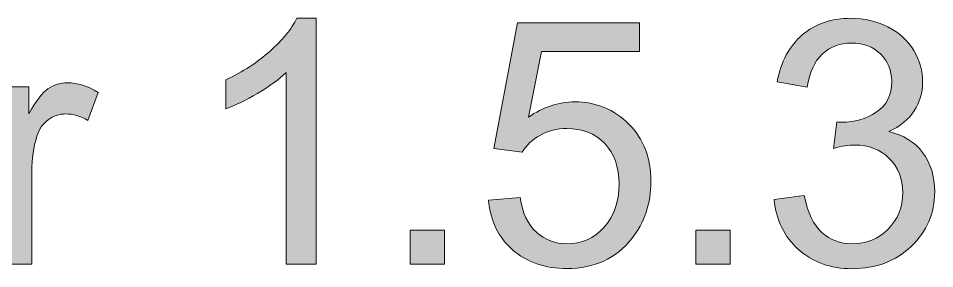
# Model space of a CAD drawing. Header units: inches. Extents: x 0.2 to 13, y -17.3 to -0.1.
# Drawn here: x 2.0024 to 2.4484, y -0.4679 to -0.346 of the extents above; entities that cross this region are included whole.
import ezdxf

# ---------------------------------------------------------------- set-up
doc = ezdxf.new("R2010")
doc.units = ezdxf.units.IN
doc.header["$MEASUREMENT"] = 0
doc.layers.add('Layer 1', color=7, linetype='Continuous')

# ---------------------------------------------------------------- blocks, each defined once
blk = doc.blocks.new('block 3')
at = {"layer": 'Layer 1', "true_color": 0xffffff}
h = blk.add_hatch(color=7, dxfattribs=at)
h.dxf.hatch_style = 2
edge = h.paths.add_edge_path()
edge.add_spline(control_points=[(2.14739, -0.46581), (2.14739, -0.46581), (2.13274, -0.46581), (2.13274, -0.46581), (2.13274, -0.46581), (2.13274, -0.37247), (2.13274, -0.37247), (2.12922, -0.37583), (2.12459, -0.3792), (2.11887, -0.38256), (2.11315, -0.38593), (2.10801, -0.38845), (2.10345, -0.39013), (2.10345, -0.39013), (2.10345, -0.37597), (2.10345, -0.37597), (2.11164, -0.37212), (2.1188, -0.36745), (2.12493, -0.36197), (2.13106, -0.35649), (2.1354, -0.35118), (2.13795, -0.34602), (2.13795, -0.34602), (2.14739, -0.34602), (2.14739, -0.34602), (2.14739, -0.34602), (2.14739, -0.46581), (2.14739, -0.46581)], knot_values=[0, 0, 0, 0, 1, 1, 1, 2, 2, 2, 3, 3, 3, 4, 4, 4, 5, 5, 5, 6, 6, 6, 7, 7, 7, 8, 8, 8, 9, 9, 9, 9], degree=3, periodic=1)
h = blk.add_hatch(color=7, dxfattribs=at)
h.dxf.hatch_style = 2
edge = h.paths.add_edge_path()
edge.add_spline(control_points=[(2.37029, -0.43432), (2.37029, -0.43432), (2.38494, -0.43237), (2.38494, -0.43237), (2.38662, -0.44067), (2.38949, -0.44665), (2.39353, -0.45031), (2.39757, -0.45397), (2.40249, -0.4558), (2.4083, -0.4558), (2.41519, -0.4558), (2.42101, -0.45342), (2.42575, -0.44864), (2.4305, -0.44387), (2.43287, -0.43795), (2.43287, -0.4309), (2.43287, -0.42417), (2.43068, -0.41863), (2.42628, -0.41426), (2.42189, -0.40989), (2.4163, -0.40771), (2.40952, -0.40771), (2.40675, -0.40771), (2.40331, -0.40825), (2.39918, -0.40934), (2.39918, -0.40934), (2.40081, -0.39648), (2.40081, -0.39648), (2.40179, -0.39659), (2.40257, -0.39664), (2.40317, -0.39664), (2.40941, -0.39664), (2.41503, -0.39501), (2.42002, -0.39176), (2.42501, -0.3885), (2.4275, -0.38348), (2.4275, -0.3767), (2.4275, -0.37133), (2.42569, -0.36688), (2.42205, -0.36336), (2.41842, -0.35983), (2.41372, -0.35807), (2.40797, -0.35807), (2.40228, -0.35807), (2.39753, -0.35986), (2.39373, -0.36344), (2.38993, -0.36702), (2.38749, -0.37239), (2.38641, -0.37955), (2.38641, -0.37955), (2.37176, -0.37695), (2.37176, -0.37695), (2.37355, -0.36713), (2.37762, -0.35952), (2.38397, -0.35412), (2.39031, -0.34872), (2.39821, -0.34602), (2.40765, -0.34602), (2.41416, -0.34602), (2.42015, -0.34742), (2.42563, -0.35021), (2.43111, -0.35301), (2.4353, -0.35682), (2.43821, -0.36165), (2.44111, -0.36648), (2.44256, -0.3716), (2.44256, -0.37703), (2.44256, -0.38218), (2.44118, -0.38687), (2.43841, -0.39111), (2.43564, -0.39534), (2.43155, -0.3987), (2.42612, -0.4012), (2.43317, -0.40283), (2.43865, -0.4062), (2.44256, -0.41133), (2.44647, -0.41646), (2.44842, -0.42287), (2.44842, -0.43058), (2.44842, -0.44099), (2.44462, -0.44982), (2.43703, -0.45707), (2.42943, -0.46431), (2.41983, -0.46793), (2.40822, -0.46793), (2.39775, -0.46793), (2.38905, -0.46481), (2.38213, -0.45857), (2.37522, -0.45233), (2.37127, -0.44425), (2.37029, -0.43432)], knot_values=[0, 0, 0, 0, 1, 1, 1, 2, 2, 2, 3, 3, 3, 4, 4, 4, 5, 5, 5, 6, 6, 6, 7, 7, 7, 8, 8, 8, 9, 9, 9, 10, 10, 10, 11, 11, 11, 12, 12, 12, 13, 13, 13, 14, 14, 14, 15, 15, 15, 16, 16, 16, 17, 17, 17, 18, 18, 18, 19, 19, 19, 20, 20, 20, 21, 21, 21, 22, 22, 22, 23, 23, 23, 24, 24, 24, 25, 25, 25, 26, 26, 26, 27, 27, 27, 28, 28, 28, 29, 29, 29, 30, 30, 30, 30], degree=3, periodic=1)
h = blk.add_hatch(color=7, dxfattribs=at)
h.dxf.hatch_style = 2
edge = h.paths.add_edge_path()
edge.add_spline(control_points=[(2.23121, -0.43456), (2.23121, -0.43456), (2.2466, -0.43326), (2.2466, -0.43326), (2.24773, -0.44075), (2.25038, -0.44638), (2.25453, -0.45015), (2.25868, -0.45392), (2.26369, -0.4558), (2.26954, -0.4558), (2.2766, -0.4558), (2.28257, -0.45315), (2.28745, -0.44783), (2.29233, -0.44251), (2.29477, -0.43546), (2.29477, -0.42667), (2.29477, -0.41831), (2.29243, -0.41172), (2.28773, -0.40689), (2.28304, -0.40207), (2.2769, -0.39965), (2.2693, -0.39965), (2.26458, -0.39965), (2.26032, -0.40072), (2.25652, -0.40287), (2.25273, -0.40501), (2.24974, -0.40779), (2.24757, -0.41121), (2.24757, -0.41121), (2.23382, -0.40942), (2.23382, -0.40942), (2.23382, -0.40942), (2.24537, -0.34814), (2.24537, -0.34814), (2.24537, -0.34814), (2.3047, -0.34814), (2.3047, -0.34814), (2.3047, -0.34814), (2.3047, -0.36214), (2.3047, -0.36214), (2.3047, -0.36214), (2.25709, -0.36214), (2.25709, -0.36214), (2.25709, -0.36214), (2.25066, -0.3942), (2.25066, -0.3942), (2.25783, -0.38921), (2.26534, -0.38671), (2.27321, -0.38671), (2.28362, -0.38671), (2.29241, -0.39032), (2.29957, -0.39754), (2.30674, -0.40475), (2.31032, -0.41403), (2.31032, -0.42537), (2.31032, -0.43616), (2.30717, -0.4455), (2.30088, -0.45336), (2.29323, -0.46302), (2.28278, -0.46785), (2.26954, -0.46785), (2.25869, -0.46785), (2.24984, -0.46481), (2.24297, -0.45873), (2.23611, -0.45266), (2.23219, -0.4446), (2.23121, -0.43456)], knot_values=[0, 0, 0, 0, 1, 1, 1, 2, 2, 2, 3, 3, 3, 4, 4, 4, 5, 5, 5, 6, 6, 6, 7, 7, 7, 8, 8, 8, 9, 9, 9, 10, 10, 10, 11, 11, 11, 12, 12, 12, 13, 13, 13, 14, 14, 14, 15, 15, 15, 16, 16, 16, 17, 17, 17, 18, 18, 18, 19, 19, 19, 20, 20, 20, 21, 21, 21, 22, 22, 22, 22], degree=3, periodic=1)
h = blk.add_hatch(color=7, dxfattribs=at)
h.dxf.hatch_style = 2
edge = h.paths.add_edge_path()
edge.add_spline(control_points=[(1.99432, -0.46581), (1.99432, -0.46581), (1.99432, -0.37939), (1.99432, -0.37939), (1.99432, -0.37939), (2.0075, -0.37939), (2.0075, -0.37939), (2.0075, -0.37939), (2.0075, -0.39249), (2.0075, -0.39249), (2.01086, -0.38636), (2.01397, -0.38232), (2.01682, -0.38036), (2.01967, -0.37841), (2.0228, -0.37743), (2.02622, -0.37743), (2.03116, -0.37743), (2.03617, -0.37901), (2.04127, -0.38215), (2.04127, -0.38215), (2.03623, -0.39575), (2.03623, -0.39575), (2.03265, -0.39363), (2.02907, -0.39257), (2.02549, -0.39257), (2.02228, -0.39257), (2.01941, -0.39353), (2.01686, -0.39546), (2.01431, -0.39739), (2.01249, -0.40006), (2.01141, -0.40348), (2.00978, -0.40868), (2.00897, -0.41438), (2.00897, -0.42057), (2.00897, -0.42057), (2.00897, -0.46581), (2.00897, -0.46581), (2.00897, -0.46581), (1.99432, -0.46581), (1.99432, -0.46581)], knot_values=[0, 0, 0, 0, 1, 1, 1, 2, 2, 2, 3, 3, 3, 4, 4, 4, 5, 5, 5, 6, 6, 6, 7, 7, 7, 8, 8, 8, 9, 9, 9, 10, 10, 10, 11, 11, 11, 12, 12, 12, 13, 13, 13, 13], degree=3, periodic=1)
h = blk.add_hatch(color=7, dxfattribs=at)
h.dxf.hatch_style = 2
h.paths.add_polyline_path([(2.19313, -0.46581), (2.19313, -0.44913), (2.20981, -0.44913), (2.20981, -0.46581)])
h = blk.add_hatch(color=7, dxfattribs=at)
h.dxf.hatch_style = 2
h.paths.add_polyline_path([(2.33213, -0.46581), (2.33213, -0.44913), (2.34881, -0.44913), (2.34881, -0.46581)])
at = {"layer": 'Layer 1', "lineweight": 0}
for points in [[(2.19313, -0.46581), (2.19313, -0.44913), (2.20981, -0.44913), (2.20981, -0.46581), (2.19313, -0.46581)], [(2.33213, -0.46581), (2.33213, -0.44913), (2.34881, -0.44913), (2.34881, -0.46581), (2.33213, -0.46581)]]:
    blk.add_lwpolyline(points, dxfattribs=at)
for points, knots in [([(2.14739, -0.46581), (2.14739, -0.46581), (2.13274, -0.46581), (2.13274, -0.46581), (2.13274, -0.46581), (2.13274, -0.37247), (2.13274, -0.37247), (2.12922, -0.37583), (2.12459, -0.3792), (2.11887, -0.38256), (2.11315, -0.38593), (2.10801, -0.38845), (2.10345, -0.39013), (2.10345, -0.39013), (2.10345, -0.37597), (2.10345, -0.37597), (2.11164, -0.37212), (2.1188, -0.36745), (2.12493, -0.36197), (2.13106, -0.35649), (2.1354, -0.35118), (2.13795, -0.34602), (2.13795, -0.34602), (2.14739, -0.34602), (2.14739, -0.34602), (2.14739, -0.34602), (2.14739, -0.46581), (2.14739, -0.46581)], [0, 0, 0, 0, 1, 1, 1, 2, 2, 2, 3, 3, 3, 4, 4, 4, 5, 5, 5, 6, 6, 6, 7, 7, 7, 8, 8, 8, 9, 9, 9, 9]), ([(2.37029, -0.43432), (2.37029, -0.43432), (2.38494, -0.43237), (2.38494, -0.43237), (2.38662, -0.44067), (2.38949, -0.44665), (2.39353, -0.45031), (2.39757, -0.45397), (2.40249, -0.4558), (2.4083, -0.4558), (2.41519, -0.4558), (2.42101, -0.45342), (2.42575, -0.44864), (2.4305, -0.44387), (2.43287, -0.43795), (2.43287, -0.4309), (2.43287, -0.42417), (2.43068, -0.41863), (2.42628, -0.41426), (2.42189, -0.40989), (2.4163, -0.40771), (2.40952, -0.40771), (2.40675, -0.40771), (2.40331, -0.40825), (2.39918, -0.40934), (2.39918, -0.40934), (2.40081, -0.39648), (2.40081, -0.39648), (2.40179, -0.39659), (2.40257, -0.39664), (2.40317, -0.39664), (2.40941, -0.39664), (2.41503, -0.39501), (2.42002, -0.39176), (2.42501, -0.3885), (2.4275, -0.38348), (2.4275, -0.3767), (2.4275, -0.37133), (2.42569, -0.36688), (2.42205, -0.36336), (2.41842, -0.35983), (2.41372, -0.35807), (2.40797, -0.35807), (2.40228, -0.35807), (2.39753, -0.35986), (2.39373, -0.36344), (2.38993, -0.36702), (2.38749, -0.37239), (2.38641, -0.37955), (2.38641, -0.37955), (2.37176, -0.37695), (2.37176, -0.37695), (2.37355, -0.36713), (2.37762, -0.35952), (2.38397, -0.35412), (2.39031, -0.34872), (2.39821, -0.34602), (2.40765, -0.34602), (2.41416, -0.34602), (2.42015, -0.34742), (2.42563, -0.35021), (2.43111, -0.35301), (2.4353, -0.35682), (2.43821, -0.36165), (2.44111, -0.36648), (2.44256, -0.3716), (2.44256, -0.37703), (2.44256, -0.38218), (2.44118, -0.38687), (2.43841, -0.39111), (2.43564, -0.39534), (2.43155, -0.3987), (2.42612, -0.4012), (2.43317, -0.40283), (2.43865, -0.4062), (2.44256, -0.41133), (2.44647, -0.41646), (2.44842, -0.42287), (2.44842, -0.43058), (2.44842, -0.44099), (2.44462, -0.44982), (2.43703, -0.45707), (2.42943, -0.46431), (2.41983, -0.46793), (2.40822, -0.46793), (2.39775, -0.46793), (2.38905, -0.46481), (2.38213, -0.45857), (2.37522, -0.45233), (2.37127, -0.44425), (2.37029, -0.43432)], [0, 0, 0, 0, 1, 1, 1, 2, 2, 2, 3, 3, 3, 4, 4, 4, 5, 5, 5, 6, 6, 6, 7, 7, 7, 8, 8, 8, 9, 9, 9, 10, 10, 10, 11, 11, 11, 12, 12, 12, 13, 13, 13, 14, 14, 14, 15, 15, 15, 16, 16, 16, 17, 17, 17, 18, 18, 18, 19, 19, 19, 20, 20, 20, 21, 21, 21, 22, 22, 22, 23, 23, 23, 24, 24, 24, 25, 25, 25, 26, 26, 26, 27, 27, 27, 28, 28, 28, 29, 29, 29, 30, 30, 30, 30]), ([(2.23121, -0.43456), (2.23121, -0.43456), (2.2466, -0.43326), (2.2466, -0.43326), (2.24773, -0.44075), (2.25038, -0.44638), (2.25453, -0.45015), (2.25868, -0.45392), (2.26369, -0.4558), (2.26954, -0.4558), (2.2766, -0.4558), (2.28257, -0.45315), (2.28745, -0.44783), (2.29233, -0.44251), (2.29477, -0.43546), (2.29477, -0.42667), (2.29477, -0.41831), (2.29243, -0.41172), (2.28773, -0.40689), (2.28304, -0.40207), (2.2769, -0.39965), (2.2693, -0.39965), (2.26458, -0.39965), (2.26032, -0.40072), (2.25652, -0.40287), (2.25273, -0.40501), (2.24974, -0.40779), (2.24757, -0.41121), (2.24757, -0.41121), (2.23382, -0.40942), (2.23382, -0.40942), (2.23382, -0.40942), (2.24537, -0.34814), (2.24537, -0.34814), (2.24537, -0.34814), (2.3047, -0.34814), (2.3047, -0.34814), (2.3047, -0.34814), (2.3047, -0.36214), (2.3047, -0.36214), (2.3047, -0.36214), (2.25709, -0.36214), (2.25709, -0.36214), (2.25709, -0.36214), (2.25066, -0.3942), (2.25066, -0.3942), (2.25783, -0.38921), (2.26534, -0.38671), (2.27321, -0.38671), (2.28362, -0.38671), (2.29241, -0.39032), (2.29957, -0.39754), (2.30674, -0.40475), (2.31032, -0.41403), (2.31032, -0.42537), (2.31032, -0.43616), (2.30717, -0.4455), (2.30088, -0.45336), (2.29323, -0.46302), (2.28278, -0.46785), (2.26954, -0.46785), (2.25869, -0.46785), (2.24984, -0.46481), (2.24297, -0.45873), (2.23611, -0.45266), (2.23219, -0.4446), (2.23121, -0.43456)], [0, 0, 0, 0, 1, 1, 1, 2, 2, 2, 3, 3, 3, 4, 4, 4, 5, 5, 5, 6, 6, 6, 7, 7, 7, 8, 8, 8, 9, 9, 9, 10, 10, 10, 11, 11, 11, 12, 12, 12, 13, 13, 13, 14, 14, 14, 15, 15, 15, 16, 16, 16, 17, 17, 17, 18, 18, 18, 19, 19, 19, 20, 20, 20, 21, 21, 21, 22, 22, 22, 22]), ([(1.99432, -0.46581), (1.99432, -0.46581), (1.99432, -0.37939), (1.99432, -0.37939), (1.99432, -0.37939), (2.0075, -0.37939), (2.0075, -0.37939), (2.0075, -0.37939), (2.0075, -0.39249), (2.0075, -0.39249), (2.01086, -0.38636), (2.01397, -0.38232), (2.01682, -0.38036), (2.01967, -0.37841), (2.0228, -0.37743), (2.02622, -0.37743), (2.03116, -0.37743), (2.03617, -0.37901), (2.04127, -0.38215), (2.04127, -0.38215), (2.03623, -0.39575), (2.03623, -0.39575), (2.03265, -0.39363), (2.02907, -0.39257), (2.02549, -0.39257), (2.02228, -0.39257), (2.01941, -0.39353), (2.01686, -0.39546), (2.01431, -0.39739), (2.01249, -0.40006), (2.01141, -0.40348), (2.00978, -0.40868), (2.00897, -0.41438), (2.00897, -0.42057), (2.00897, -0.42057), (2.00897, -0.46581), (2.00897, -0.46581), (2.00897, -0.46581), (1.99432, -0.46581), (1.99432, -0.46581)], [0, 0, 0, 0, 1, 1, 1, 2, 2, 2, 3, 3, 3, 4, 4, 4, 5, 5, 5, 6, 6, 6, 7, 7, 7, 8, 8, 8, 9, 9, 9, 10, 10, 10, 11, 11, 11, 12, 12, 12, 13, 13, 13, 13])]:
    blk.add_open_spline(points, degree=3, knots=knots, dxfattribs=at)
blk = doc.blocks.new('block 2')
at = {"layer": 'Layer 1'}
blk.add_blockref('block 3', (0, 0), dxfattribs=at)

msp = doc.modelspace()

# ---------------------------------------------------------------- block references
at = {"layer": 'Layer 1'}
msp.add_blockref('block 2', (0, 0), dxfattribs=at)

doc.saveas('drawing.dxf')
